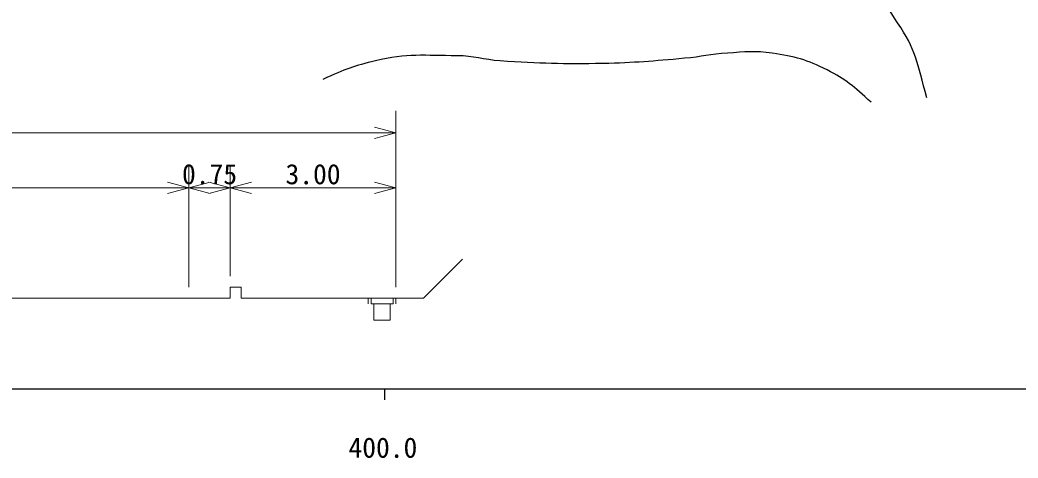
# Model space of a CAD drawing. Units: millimetres on the paper, enlarged 1000 times, with parts at other scales. Extents: x 40000 to 680000, y 20000 to 380000.
# Drawn here: x 434965 to 525380, y 198715 to 238428 of the extents above; entities that cross this region are included whole.
import ezdxf
from ezdxf.enums import TextEntityAlignment as Align

# ---------------------------------------------------------------- set-up
doc = ezdxf.new("R2010")
doc.units = ezdxf.units.MM
doc.header["$LTSCALE"] = 1000
for name, color, linetype, lineweight in [('M-BGD', 7, 'Continuous', 25), ('M-STR-HTXT', 7, 'Continuous', 13), ('M-TTL-BAND', 7, 'Continuous', 25)]:
    doc.layers.add(name, color=color, linetype=linetype, lineweight=lineweight)
doc.styles.add('ＭＳ ゴシック', font='')
doc.styles.get('ＭＳ ゴシック').set_extended_font_data('MS Gothic')

msp = doc.modelspace()

# ---------------------------------------------------------------- linework, layer by layer
at = {"layer": 'M-BGD'}
for points, knots in [([(517105, 231378), (516255, 234485), (516096, 235829), (514471, 238160), (513664, 239317), (513344, 240176), (512149, 240925), (510497, 241960), (509297, 242007), (507402, 242464), (505132, 243011), (503795, 242989), (501507, 243455), (500167, 243728), (499722, 243820), (498087, 244207)], [0, 0, 0, 0, 1, 1, 1, 2, 2, 2, 3, 3, 3, 4, 4, 4, 5, 5, 5, 5]), ([(512078, 230960), (510461, 232435), (509809, 233012), (508087, 233894), (506279, 234819), (505126, 235119), (503118, 235420), (501546, 235655), (500635, 235524), (499049, 235420), (497528, 235320), (496693, 235088), (495175, 234950), (492293, 234689), (490674, 234541), (487780, 234481), (484143, 234406), (482100, 234493), (478468, 234716), (476932, 234810), (476095, 235184), (474556, 235185), (471665, 235187), (469977, 235418), (467170, 234729), (465252, 234258), (464468, 233984), (462405, 233042)], [0, 0, 0, 0, 1, 1, 1, 2, 2, 2, 3, 3, 3, 4, 4, 4, 5, 5, 5, 6, 6, 6, 7, 7, 7, 8, 8, 8, 9, 9, 9, 9])]:
    msp.add_open_spline(points, degree=3, knots=knots, dxfattribs=at)
at = {"layer": 'M-STR-HTXT'}
for p, q in [((469016, 214201), (469016, 230201)), ((469016, 228201), (393766, 228201)), ((467084, 228718), (469016, 228201)), ((469016, 228201), (467084, 227683)), ((450266, 214201), (450266, 225201)), ((454016, 215201), (454016, 225201)), ((448334, 223718), (450266, 223201)), ((450266, 223201), (452198, 223718)), ((452084, 223718), (454016, 223201)), ((454016, 223201), (455948, 223718)), ((467084, 223718), (469016, 223201)), ((450266, 223201), (402516, 223201)), ((450266, 223201), (448334, 222683)), ((454016, 223201), (450266, 223201)), ((452198, 222683), (450266, 223201)), ((454016, 223201), (452084, 222683)), ((469016, 223201), (454016, 223201)), ((455948, 222683), (454016, 223201)), ((469016, 223201), (467084, 222683)), ((471516, 213201), (475052, 216736)), ((454016, 213201), (454016, 214201)), ((454016, 214201), (455016, 214201)), ((455016, 213201), (455016, 214201)), ((450266, 213201), (402516, 213201)), ((454016, 213201), (450266, 213201)), ((469016, 213201), (455016, 213201)), ((466516, 213201), (466516, 212701)), ((466766, 213201), (466766, 212701)), ((468766, 212701), (466766, 212701)), ((467016, 212701), (467016, 211201)), ((468516, 212701), (468516, 211201)), ((468766, 213201), (468766, 212701)), ((471516, 213201), (469016, 213201)), ((469016, 213201), (469016, 212701)), ((468516, 211201), (467016, 211201))]:
    msp.add_line(p, q, dxfattribs=at)
at = {"layer": 'M-TTL-BAND'}
for p, q in [((40000, 205000), (579000, 205000)), ((468000, 205000), (468000, 204000))]:
    msp.add_line(p, q, dxfattribs=at)

# ---------------------------------------------------------------- texts
at = {"layer": 'M-STR-HTXT', "style": 'ＭＳ ゴシック'}
for s, p in [('0.75', (452141, 224451)), ('3.00', (461516, 224451))]:
    msp.add_text(s, height=1833, dxfattribs=at).set_placement(p, align=Align.MIDDLE_CENTER)
at = {"layer": 'M-TTL-BAND', "style": 'ＭＳ ゴシック'}
msp.add_text('400.0', height=1833, dxfattribs=at).set_placement((467844, 198195), align=Align.BOTTOM_CENTER)

doc.saveas('drawing.dxf')
